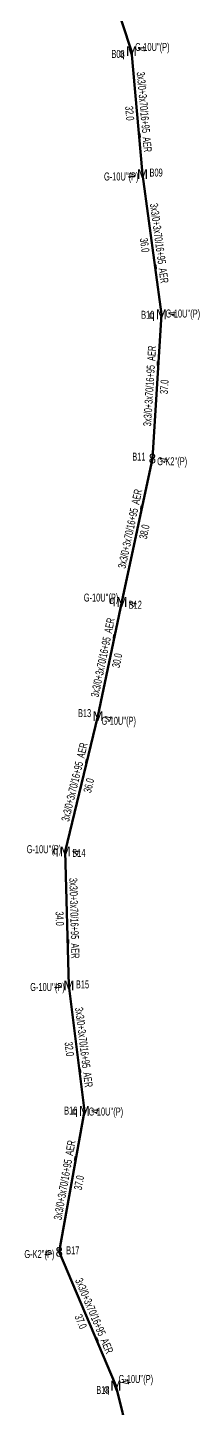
# Model space of a CAD drawing. Header units: millimetres. Extents: x 472380 to 475428, y 4017879 to 4021986.
# Drawn here: x 473080.2 to 473123.3, y 4021172.7 to 4021526.4 of the extents above; entities that cross this region are included whole.
import ezdxf
from ezdxf.enums import TextEntityAlignment as Align

# ---------------------------------------------------------------- set-up
doc = ezdxf.new("R2010")
doc.units = ezdxf.units.MM
doc.layers.add('DIREK_OG_YENI', color=10, linetype='Continuous', lineweight=25)
doc.layers.add('HAT_OG_HAVAI_YENI', color=1, linetype='Continuous', lineweight=70)
doc.styles.add('Direk', font='B_CAD')
doc.styles.get("Standard").update_dxf_attribs({"font": 'Arial'})

msp = doc.modelspace()

# ---------------------------------------------------------------- linework, layer by layer
at = {"layer": 'HAT_OG_HAVAI_YENI'}
for p, q in [((473095.095609, 4021556.242882), (473106.731644, 4021520.349383)), ((473106.731644, 4021520.349383), (473109.564734, 4021488.869345)), ((473109.564734, 4021488.869345), (473114.396925, 4021452.955709)), ((473114.396925, 4021452.955709), (473112.094, 4021416.001)), ((473112.094, 4021416.001), (473104.282462, 4021379.261729)), ((473104.282462, 4021379.261729), (473098.16644, 4021350.021698)), ((473098.16644, 4021350.021698), (473089.804122, 4021315.353977)), ((473089.804122, 4021315.353977), (473090.723334, 4021281.036939)), ((473090.723334, 4021281.036939), (473094.706, 4021248.867)), ((473094.706, 4021248.867), (473088.25, 4021212.786)), ((473088.25, 4021212.786), (473102.745609, 4021178.506697)), ((473102.745609, 4021178.506697), (473111.637338, 4021142.829287))]:
    msp.add_line(p, q, dxfattribs=at)

# ---------------------------------------------------------------- texts
at = {"layer": 'DIREK_OG_YENI', "style": 'Direk'}
for s, p in [('M', (473106.731644, 4021520.349383)), ('M', (473109.564734, 4021488.869345)), ('M', (473114.396925, 4021452.955709)), ('8', (473112.094, 4021416.001)), ('M', (473104.282462, 4021379.261729)), ('M', (473098.16644, 4021350.021698)), ('M', (473089.804122, 4021315.353977)), ('M', (473090.723334, 4021281.036939)), ('M', (473094.706, 4021248.867)), ('8', (473088.25, 4021212.786)), ('M', (473102.745609, 4021178.506697))]:
    msp.add_text(s, height=2.5, dxfattribs=at).set_placement(p, align=Align.MIDDLE_CENTER)
at = {"layer": 'DIREK_OG_YENI', "color": 32, "style": 'Direk'}
for rotation, p in [(101.552166, (473109.474924, 4021520.910111)), (276.402851, (473106.782199, 4021488.557094)), (92.048612, (473117.195136, 4021453.055802)), (442.215277, (473114.868195, 4021415.621736)), (438.091232, (473107.022199, 4021378.683938)), (437.31227, (473100.898069, 4021349.406714)), (443.98645, (473092.588714, 4021315.060639)), (274.295854, (473087.931201, 4021280.827201)), (448.456368, (473097.504984, 4021248.791573)), (276.388655, (473085.467388, 4021212.474438)), (108.458207, (473105.401562, 4021179.393213))]:
    msp.add_text('4', height=2, rotation=rotation, dxfattribs=at).set_placement(p, align=Align.MIDDLE_CENTER)
at = {"layer": 'DIREK_OG_YENI', "width": 0.53}
for s, p in [("G-10U''(P)", (473112.06974, 4021521.440493)), ('B08', (473103.302544, 4021519.648473)), ('B09', (473113.042902, 4021489.25966)), ("G-10U''(P)", (473104.122545, 4021488.258632)), ("G-10U''(P)", (473119.8809, 4021453.151872)), ('B10', (473110.899162, 4021452.830593)), ('B11', (473108.626256, 4021416.47508)), ("G-K2''(P)", (473117.139279, 4021415.311253)), ("G-10U''(P)", (473098.953723, 4021380.385522)), ('B12', (473107.707133, 4021378.53949)), ('B13', (473094.751904, 4021350.790428)), ("G-10U''(P)", (473103.47379, 4021348.826829)), ("G-10U''(P)", (473084.356456, 4021315.927852)), ('B14', (473093.284862, 4021314.987304)), ("G-10U''(P)", (473085.255573, 4021280.626214)), ('B15', (473094.213501, 4021281.299112)), ('B16', (473091.20727, 4021248.961284)), ("G-10U''(P)", (473100.19204, 4021248.719162)), ('B17', (473091.728265, 4021213.175453)), ("G-K2''(P)", (473083.184614, 4021212.218842)), ('B18', (473099.425667, 4021177.398552)), ("G-10U''(P)", (473107.854944, 4021180.212114))]:
    msp.add_text(s, height=2.05, dxfattribs=at).set_placement(p, align=Align.MIDDLE_CENTER)
at = {"layer": 'DIREK_OG_YENI', "color": 4, "style": 'Direk'}
for p in [(473104.282287, 4021519.848733), (473111.898523, 4021452.86634), (473101.836269, 4021379.777614), (473087.317879, 4021315.615886), (473092.206907, 4021248.934346), (473100.374222, 4021177.715165)]:
    msp.add_text('q', height=2, dxfattribs=at).set_placement(p, align=Align.MIDDLE_CENTER)
at = {"layer": 'HAT_OG_HAVAI_YENI', "lineweight": 30, "width": 0.53}
for rotation, p in [(275.14256, (473108.994768, 4021504.685553)), (277.663143, (473112.823238, 4021471.025873)), (446.434676, (473112.397306, 4021434.531307)), (437.99594, (473107.357017, 4021397.808243)), (438.185991, (473100.392457, 4021364.815739)), (436.43855, (473093.15898, 4021332.887152)), (271.534351, (473091.113423, 4021298.218218)), (277.057369, (473093.558245, 4021265.056287)), (439.854596, (473090.641127, 4021230.976302)), (292.922215, (473096.280502, 4021195.9776))]:
    msp.add_text('3x3/0+3x70/16+95_AER', height=2.05, rotation=rotation, dxfattribs=at).set_placement(p, align=Align.CENTER)
for s, rotation, p in [('32.0', 275.14256, (473107.30161, 4021504.533175)), ('36.0', 277.663143, (473111.138421, 4021470.799181)), ('37.0', 446.434676, (473114.094016, 4021434.42559)), ('38.0', 437.99594, (473109.019843, 4021397.454675)), ('30.0', 438.185991, (473102.056446, 4021364.467688)), ('36.0', 436.43855, (473094.811582, 4021332.488523)), ('34.0', 271.534351, (473089.414033, 4021298.172698)), ('32.0', 277.057369, (473091.871125, 4021264.84742)), ('37.0', 439.854596, (473092.314545, 4021230.676852)), ('37.0', 292.922215, (473094.714743, 4021195.315482))]:
    msp.add_text(s, height=2.05, rotation=rotation, dxfattribs=at).set_placement(p, align=Align.TOP_CENTER)

doc.saveas('drawing.dxf')
